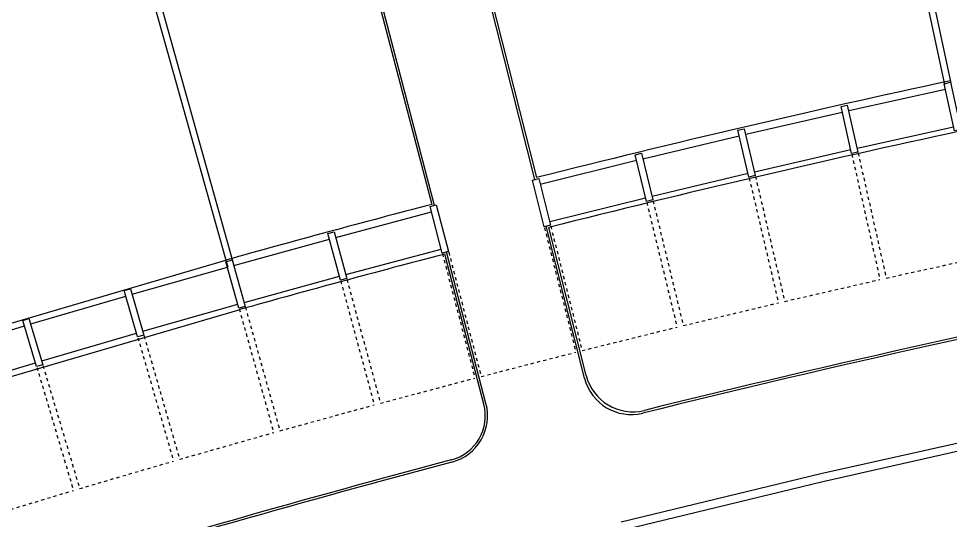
# Model space of a CAD drawing. Extents: x 26 to 324, y 73 to 188.
# Drawn here: x 69.5 to 98.54, y 113.38 to 129.01 of the extents above; entities that cross this region are included whole.
import ezdxf

# ---------------------------------------------------------------- set-up
doc = ezdxf.new("R2010")
doc.units = 0
doc.header["$LTSCALE"] = 0.01
doc.header["$MEASUREMENT"] = 0
doc.linetypes.add('HIDDEN2', pattern=[0.1875, 0.125, -0.0625])
doc.layers.get('0').update_dxf_attribs({"linetype": 'CONTINUOUS'})
for name, color, linetype in [('BANC', 2, 'CONTINUOUS'), ('ESTR', 3, 'CONTINUOUS'), ('PISO', 1, 'CONTINUOUS'), ('PROJ', 1, 'HIDDEN2')]:
    doc.layers.add(name, color=color, linetype=linetype)

# ---------------------------------------------------------------- blocks, each defined once
blk = doc.blocks.new('PILAR-SLC')
blk.add_lwpolyline([(0.197, -42.97), (0.197, -44.47), (-0.003, -44.47), (-0.003, -42.97)], close=True)

msp = doc.modelspace()

# ---------------------------------------------------------------- linework, layer by layer
at = {"layer": 'BANC'}
for p, q in [((94.503, 114.836), (100.753, 116.239)), ((94.558, 114.592), (100.807, 115.995)), ((88.279, 113.327), (94.503, 114.836)), ((88.338, 113.084), (94.562, 114.593))]:
    msp.add_line(p, q, dxfattribs=at)
at = {"layer": 'PISO'}
for p, q in [((95.187, 141.629), (98.358, 126.958)), ((95.383, 141.672), (98.553, 127)), ((81.907, 138.555), (85.576, 124)), ((81.996, 138.49), (85.634, 124.058)), ((78.66, 137.722), (82.452, 123.199)), ((78.613, 137.622), (82.374, 123.221)), ((72.128, 135.922), (76.207, 121.321)), ((71.935, 135.868), (76.015, 121.267)), ((95.369, 126.145), (98.386, 126.811)), ((92.159, 125.409), (95.17, 126.1)), ((95.634, 124.975), (98.638, 125.637)), ((88.955, 124.646), (91.96, 125.363)), ((92.433, 124.241), (95.432, 124.929)), ((85.757, 123.855), (88.756, 124.598)), ((89.239, 123.48), (92.232, 124.194)), ((86.052, 122.692), (89.039, 123.431)), ((79.384, 122.193), (82.37, 122.986)), ((87.137, 117.808), (85.942, 122.546)), ((87.188, 117.892), (86.025, 122.506)), ((76.208, 121.321), (79.187, 122.14)), ((79.698, 121.035), (82.672, 121.825)), ((83.998, 117.002), (82.778, 121.673)), ((84.065, 117.02), (82.831, 121.747)), ((66.659, 118.76), (75.954, 121.485)), ((73.039, 120.422), (76.011, 121.266)), ((76.532, 120.166), (79.499, 120.981)), ((69.878, 119.496), (72.843, 120.366)), ((67.109, 117.225), (76.404, 119.95)), ((73.373, 119.27), (76.333, 120.11)), ((66.726, 118.544), (69.683, 119.438)), ((70.222, 118.347), (73.175, 119.212)), ((67.079, 117.397), (70.024, 118.288))]:
    msp.add_line(p, q, dxfattribs=at)
for centre, radius, start, end in [((180.179, -251.219), 387.003, 102.17853, 104.14052), ((180.179, -251.219), 385.403, 102.17844, 104.1405), ((180.179, -251.219), 387.003, 104.63878, 105.62341), ((180.179, -251.219), 385.403, 104.6388, 105.62346), ((180.204, -251.291), 379.154, 101.12889, 103.92624), ((180.204, -251.291), 379.224, 101.13635, 103.91575), ((88.642, 118.259), 1.5, 194.1468, 283.9157), ((88.591, 118.174), 1.5, 194.1468, 283.9262), ((82.614, 116.641), 1.5, 284.8551, 14.6346), ((82.614, 116.641), 1.43, 284.8551, 14.6346), ((180.204, -251.291), 379.154, 104.85507, 106.98025), ((180.204, -251.291), 379.224, 104.85507, 106.9731)]:
    msp.add_arc(centre, radius, start, end, dxfattribs=at)
at = {"layer": 'PROJ'}
for p, q in [((95.466, 124.783), (96.344, 120.881)), ((95.661, 124.827), (96.539, 120.925)), ((92.267, 124.048), (93.178, 120.153)), ((92.462, 124.094), (93.373, 120.199)), ((89.075, 123.286), (90.019, 119.399)), ((89.269, 123.333), (90.213, 119.446)), ((86.083, 122.545), (87.06, 118.667)), ((85.889, 122.496), (86.867, 118.618)), ((82.71, 121.68), (83.721, 117.81)), ((82.904, 121.73), (83.914, 117.86)), ((96.539, 120.925), (99.515, 121.581)), ((79.538, 120.836), (80.582, 116.975)), ((79.731, 120.889), (80.775, 117.027)), ((93.373, 120.199), (96.344, 120.881)), ((76.374, 119.966), (77.45, 116.113)), ((76.566, 120.02), (77.643, 116.167)), ((90.213, 119.446), (93.178, 120.153)), ((87.06, 118.667), (90.019, 119.399)), ((73.217, 119.068), (74.326, 115.225)), ((73.409, 119.124), (74.518, 115.281)), ((83.914, 117.86), (86.867, 118.618)), ((70.259, 118.201), (71.401, 114.368)), ((70.068, 118.144), (71.209, 114.311)), ((80.775, 117.027), (83.721, 117.81)), ((77.643, 116.167), (80.582, 116.975)), ((74.518, 115.281), (77.45, 116.113)), ((71.401, 114.368), (74.326, 115.225)), ((68.292, 113.428), (71.209, 114.311))]:
    msp.add_line(p, q, dxfattribs=at)

# ---------------------------------------------------------------- block references
at = {"layer": 'ESTR'}
for p, rotation in [((89.273, 168.984), 12.19512195121951), ((85.698, 168.195), 12.6829268292683), ((82.13, 167.375), 13.17073170731707), ((78.569, 166.525), 13.65853658536586), ((75.016, 165.644), 14.14634146341464), ((71.47, 164.734), 14.63414634146342), ((67.932, 163.793), 15.1219512195122), ((64.402, 162.822), 15.60975609756098), ((60.88, 161.821), 16.09756097560975), ((57.368, 160.79), 16.58536585365854)]:
    msp.add_blockref('PILAR-SLC', p, dxfattribs=dict(at, rotation=rotation))

doc.saveas('drawing.dxf')
